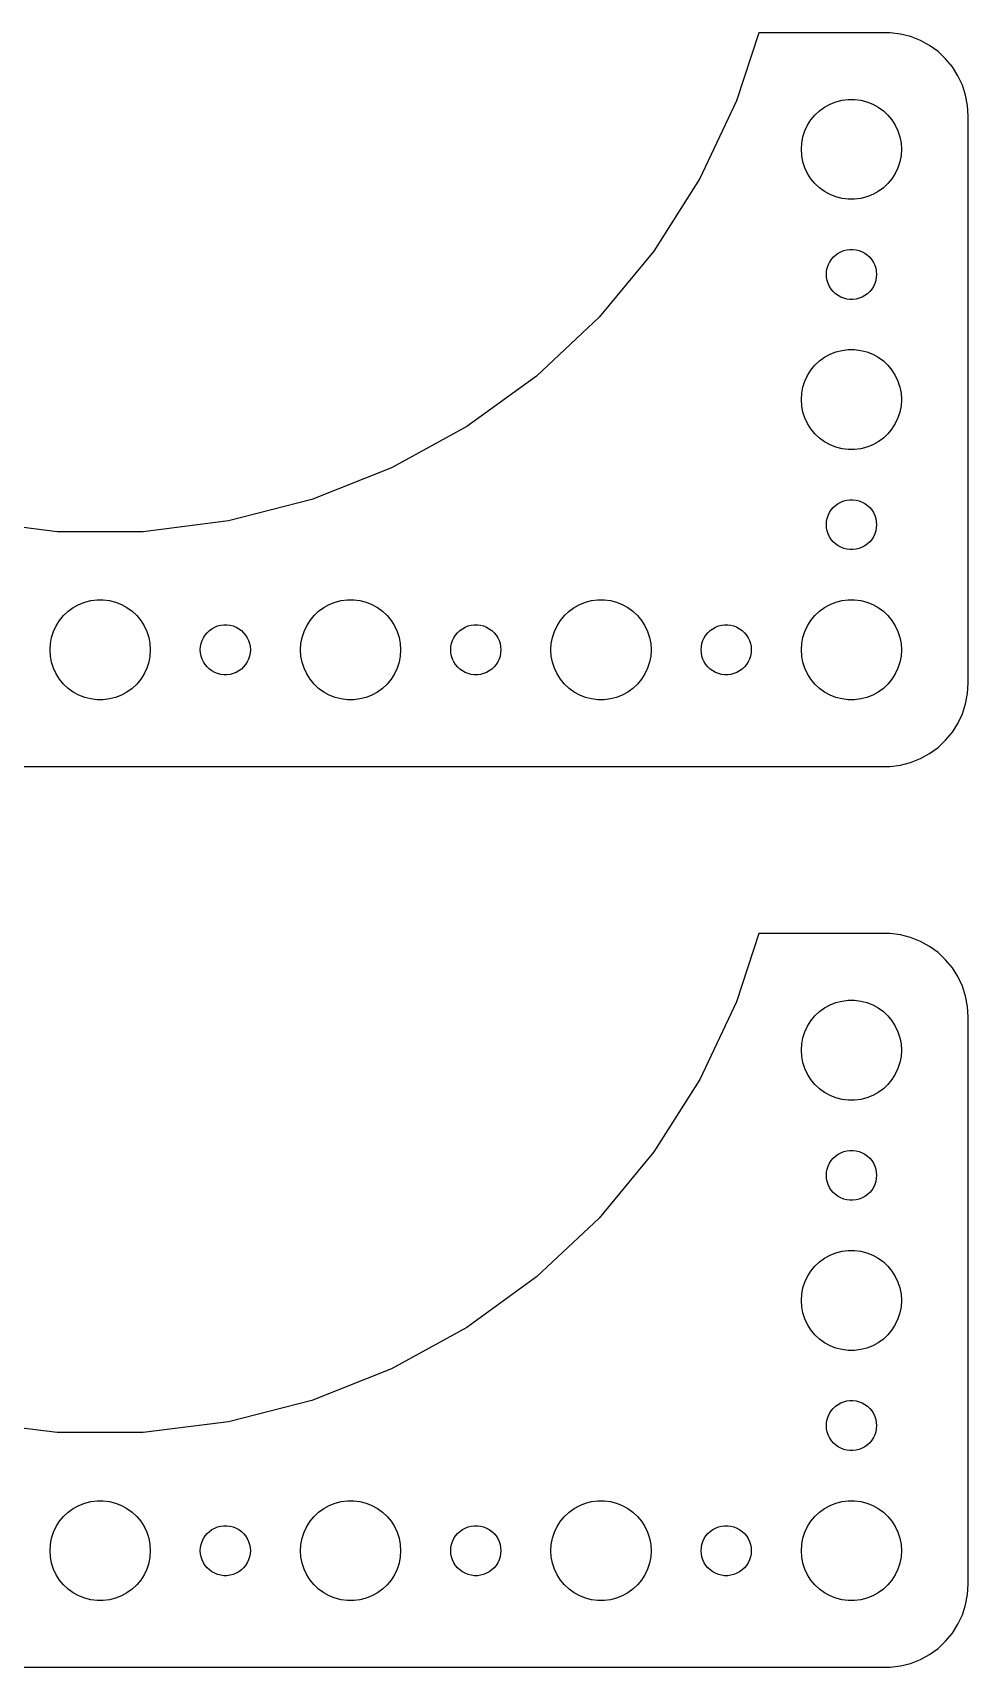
# Model space of a CAD drawing. Header units: metres. Extents: x -52 to 52, y 248 to 562.
# Drawn here: x -4 to 52, y 464 to 562 of the extents above; entities that cross this region are included whole.
import ezdxf

# ---------------------------------------------------------------- set-up
doc = ezdxf.new("R2010")
doc.units = ezdxf.units.M

msp = doc.modelspace()

# ---------------------------------------------------------------- linework, layer by layer
for p, q in [((39.4476, 561.99), (38.1208, 557.907)), ((47.3139, 561.99), (39.4476, 561.99)), ((47.9369, 561.911), (47.3139, 561.99)), ((48.5451, 561.755), (47.9369, 561.911)), ((49.1289, 561.524), (48.5451, 561.755)), ((49.6791, 561.222), (49.1289, 561.524)), ((50.1871, 560.853), (49.6791, 561.222)), ((50.6448, 560.423), (50.1871, 560.853)), ((51.0451, 559.939), (50.6448, 560.423)), ((51.3815, 559.409), (51.0451, 559.939)), ((51.6489, 558.841), (51.3815, 559.409)), ((51.8429, 558.243), (51.6489, 558.841)), ((38.1208, 557.907), (35.9286, 553.248)), ((43.0877, 557.312), (43.3925, 557.533)), ((43.3925, 557.533), (43.7227, 557.714)), ((43.7227, 557.714), (44.0729, 557.853)), ((44.0729, 557.853), (44.4379, 557.947)), ((44.4379, 557.947), (44.8116, 557.994)), ((44.8116, 557.994), (45.1884, 557.994)), ((45.1884, 557.994), (45.5621, 557.947)), ((45.5621, 557.947), (45.927, 557.853)), ((45.927, 557.853), (46.2773, 557.714)), ((46.2773, 557.714), (46.6075, 557.533)), ((46.6075, 557.533), (46.9123, 557.312)), ((51.9606, 557.627), (51.8429, 558.243)), ((52, 557), (51.9606, 557.627)), ((42.3711, 556.445), (42.5729, 556.763)), ((42.5729, 556.763), (42.8131, 557.054)), ((42.8131, 557.054), (43.0877, 557.312)), ((46.9123, 557.312), (47.1869, 557.054)), ((47.1869, 557.054), (47.427, 556.763)), ((47.427, 556.763), (47.6289, 556.445)), ((52, 523), (52, 557)), ((42.0237, 555.376), (42.0942, 555.746)), ((42.0942, 555.746), (42.2107, 556.104)), ((42.2107, 556.104), (42.3711, 556.445)), ((47.6289, 556.445), (47.7893, 556.104)), ((47.7893, 556.104), (47.9057, 555.746)), ((47.9057, 555.746), (47.9763, 555.376)), ((42, 555), (42.0237, 555.376)), ((42.0237, 554.624), (42, 555)), ((42.0942, 554.254), (42.0237, 554.624)), ((47.9763, 554.624), (47.9057, 554.254)), ((47.9763, 555.376), (48, 555)), ((48, 555), (47.9763, 554.624)), ((42.2107, 553.896), (42.0942, 554.254)), ((42.3711, 553.555), (42.2107, 553.896)), ((47.7893, 553.896), (47.6289, 553.555)), ((47.9057, 554.254), (47.7893, 553.896)), ((35.9286, 553.248), (33.1697, 548.901)), ((42.5729, 553.237), (42.3711, 553.555)), ((42.8131, 552.946), (42.5729, 553.237)), ((43.0877, 552.688), (42.8131, 552.946)), ((43.3925, 552.467), (43.0877, 552.688)), ((46.9123, 552.688), (46.6075, 552.467)), ((47.1869, 552.946), (46.9123, 552.688)), ((47.427, 553.237), (47.1869, 552.946)), ((47.6289, 553.555), (47.427, 553.237)), ((43.7227, 552.286), (43.3925, 552.467)), ((44.0729, 552.147), (43.7227, 552.286)), ((44.4379, 552.053), (44.0729, 552.147)), ((44.8116, 552.006), (44.4379, 552.053)), ((45.1884, 552.006), (44.8116, 552.006)), ((45.5621, 552.053), (45.1884, 552.006)), ((45.927, 552.147), (45.5621, 552.053)), ((46.2773, 552.286), (45.927, 552.147)), ((46.6075, 552.467), (46.2773, 552.286)), ((33.1697, 548.901), (29.8877, 544.934)), ((44.0439, 548.656), (44.1963, 548.766)), ((44.1963, 548.766), (44.3613, 548.857)), ((44.3613, 548.857), (44.5365, 548.927)), ((44.5365, 548.927), (44.7189, 548.973)), ((44.7189, 548.973), (44.9058, 548.997)), ((44.9058, 548.997), (45.0942, 548.997)), ((45.0942, 548.997), (45.2811, 548.973)), ((45.2811, 548.973), (45.4635, 548.927)), ((45.4635, 548.927), (45.6387, 548.857)), ((45.6387, 548.857), (45.8037, 548.766)), ((45.8037, 548.766), (45.9561, 548.656)), ((43.5118, 547.688), (43.5471, 547.873)), ((43.5471, 547.873), (43.6053, 548.052)), ((43.6053, 548.052), (43.6855, 548.223)), ((43.6855, 548.223), (43.7865, 548.382)), ((43.7865, 548.382), (43.9065, 548.527)), ((43.9065, 548.527), (44.0439, 548.656)), ((45.9561, 548.656), (46.0934, 548.527)), ((46.0934, 548.527), (46.2135, 548.382)), ((46.2135, 548.382), (46.3145, 548.223)), ((46.3145, 548.223), (46.3947, 548.052)), ((46.3947, 548.052), (46.4529, 547.873)), ((46.4529, 547.873), (46.4882, 547.688)), ((43.5, 547.5), (43.5118, 547.688)), ((43.5118, 547.312), (43.5, 547.5)), ((43.5471, 547.127), (43.5118, 547.312)), ((43.6053, 546.948), (43.5471, 547.127)), ((43.6855, 546.777), (43.6053, 546.948)), ((43.7865, 546.618), (43.6855, 546.777)), ((46.3145, 546.777), (46.2135, 546.618)), ((46.3947, 546.948), (46.3145, 546.777)), ((46.4529, 547.127), (46.3947, 546.948)), ((46.4882, 547.312), (46.4529, 547.127)), ((46.4882, 547.688), (46.5, 547.5)), ((46.5, 547.5), (46.4882, 547.312)), ((43.9065, 546.473), (43.7865, 546.618)), ((44.0439, 546.344), (43.9065, 546.473)), ((44.1963, 546.234), (44.0439, 546.344)), ((44.3613, 546.143), (44.1963, 546.234)), ((44.5365, 546.073), (44.3613, 546.143)), ((44.7189, 546.027), (44.5365, 546.073)), ((44.9058, 546.003), (44.7189, 546.027)), ((45.0942, 546.003), (44.9058, 546.003)), ((45.2811, 546.027), (45.0942, 546.003)), ((45.4635, 546.073), (45.2811, 546.027)), ((45.6387, 546.143), (45.4635, 546.073)), ((45.8037, 546.234), (45.6387, 546.143)), ((45.9561, 546.344), (45.8037, 546.234)), ((46.0934, 546.473), (45.9561, 546.344)), ((46.2135, 546.618), (46.0934, 546.473)), ((29.8877, 544.934), (26.1344, 541.409)), ((43.7227, 542.714), (44.0729, 542.853)), ((44.0729, 542.853), (44.4379, 542.947)), ((44.4379, 542.947), (44.8116, 542.994)), ((44.8116, 542.994), (45.1884, 542.994)), ((45.1884, 542.994), (45.5621, 542.947)), ((45.5621, 542.947), (45.927, 542.853)), ((45.927, 542.853), (46.2773, 542.714)), ((42.5729, 541.763), (42.8131, 542.054)), ((42.8131, 542.054), (43.0877, 542.312)), ((43.0877, 542.312), (43.3925, 542.533)), ((43.3925, 542.533), (43.7227, 542.714)), ((46.2773, 542.714), (46.6075, 542.533)), ((46.6075, 542.533), (46.9123, 542.312)), ((46.9123, 542.312), (47.1869, 542.054)), ((47.1869, 542.054), (47.427, 541.763)), ((26.1344, 541.409), (21.9689, 538.383)), ((42.0942, 540.746), (42.2107, 541.104)), ((42.2107, 541.104), (42.3711, 541.445)), ((42.3711, 541.445), (42.5729, 541.763)), ((47.427, 541.763), (47.6289, 541.445)), ((47.6289, 541.445), (47.7893, 541.104)), ((47.7893, 541.104), (47.9057, 540.746)), ((42, 540), (42.0237, 540.376)), ((42.0237, 539.624), (42, 540)), ((42.0237, 540.376), (42.0942, 540.746)), ((47.9057, 540.746), (47.9763, 540.376)), ((47.9763, 540.376), (48, 540)), ((48, 540), (47.9763, 539.624)), ((42.0942, 539.254), (42.0237, 539.624)), ((42.2107, 538.896), (42.0942, 539.254)), ((42.3711, 538.555), (42.2107, 538.896)), ((47.7893, 538.896), (47.6289, 538.555)), ((47.9057, 539.254), (47.7893, 538.896)), ((47.9763, 539.624), (47.9057, 539.254)), ((21.9689, 538.383), (17.4569, 535.902)), ((42.5729, 538.237), (42.3711, 538.555)), ((42.8131, 537.946), (42.5729, 538.237)), ((43.0877, 537.688), (42.8131, 537.946)), ((47.1869, 537.946), (46.9123, 537.688)), ((47.427, 538.237), (47.1869, 537.946)), ((47.6289, 538.555), (47.427, 538.237)), ((43.3925, 537.467), (43.0877, 537.688)), ((43.7227, 537.286), (43.3925, 537.467)), ((44.0729, 537.147), (43.7227, 537.286)), ((44.4379, 537.053), (44.0729, 537.147)), ((44.8116, 537.006), (44.4379, 537.053)), ((45.1884, 537.006), (44.8116, 537.006)), ((45.5621, 537.053), (45.1884, 537.006)), ((45.927, 537.147), (45.5621, 537.053)), ((46.2773, 537.286), (45.927, 537.147)), ((46.6075, 537.467), (46.2773, 537.286)), ((46.9123, 537.688), (46.6075, 537.467)), ((17.4569, 535.902), (12.6697, 534.007)), ((12.6697, 534.007), (7.68263, 532.726)), ((44.7189, 533.973), (44.9058, 533.997)), ((44.9058, 533.997), (45.0942, 533.997)), ((45.0942, 533.997), (45.2811, 533.973)), ((43.5471, 532.873), (43.6053, 533.052)), ((43.6053, 533.052), (43.6855, 533.223)), ((43.6855, 533.223), (43.7865, 533.382)), ((43.7865, 533.382), (43.9065, 533.527)), ((43.9065, 533.527), (44.0439, 533.656)), ((44.0439, 533.656), (44.1963, 533.766)), ((44.1963, 533.766), (44.3613, 533.857)), ((44.3613, 533.857), (44.5365, 533.927)), ((44.5365, 533.927), (44.7189, 533.973)), ((45.2811, 533.973), (45.4635, 533.927)), ((45.4635, 533.927), (45.6387, 533.857)), ((45.6387, 533.857), (45.8037, 533.766)), ((45.8037, 533.766), (45.9561, 533.656)), ((45.9561, 533.656), (46.0934, 533.527)), ((46.0934, 533.527), (46.2135, 533.382)), ((46.2135, 533.382), (46.3145, 533.223)), ((46.3145, 533.223), (46.3947, 533.052)), ((46.3947, 533.052), (46.4529, 532.873)), ((-2.5744, 532.081), (-7.68263, 532.726)), ((2.5744, 532.081), (-2.5744, 532.081)), ((7.68263, 532.726), (2.5744, 532.081)), ((43.5, 532.5), (43.5118, 532.688)), ((43.5118, 532.312), (43.5, 532.5)), ((43.5118, 532.688), (43.5471, 532.873)), ((43.5471, 532.127), (43.5118, 532.312)), ((43.6053, 531.948), (43.5471, 532.127)), ((46.4529, 532.127), (46.3947, 531.948)), ((46.4529, 532.873), (46.4882, 532.688)), ((46.4882, 532.312), (46.4529, 532.127)), ((46.4882, 532.688), (46.5, 532.5)), ((46.5, 532.5), (46.4882, 532.312)), ((43.6855, 531.777), (43.6053, 531.948)), ((43.7865, 531.618), (43.6855, 531.777)), ((43.9065, 531.473), (43.7865, 531.618)), ((44.0439, 531.344), (43.9065, 531.473)), ((44.1963, 531.234), (44.0439, 531.344)), ((44.3613, 531.143), (44.1963, 531.234)), ((44.5365, 531.073), (44.3613, 531.143)), ((44.7189, 531.027), (44.5365, 531.073)), ((45.4635, 531.073), (45.2811, 531.027)), ((45.6387, 531.143), (45.4635, 531.073)), ((45.8037, 531.234), (45.6387, 531.143)), ((45.9561, 531.344), (45.8037, 531.234)), ((46.0934, 531.473), (45.9561, 531.344)), ((46.2135, 531.618), (46.0934, 531.473)), ((46.3145, 531.777), (46.2135, 531.618)), ((46.3947, 531.948), (46.3145, 531.777)), ((44.9058, 531.003), (44.7189, 531.027)), ((45.0942, 531.003), (44.9058, 531.003)), ((45.2811, 531.027), (45.0942, 531.003)), ((-2.1869, 527.054), (-1.91226, 527.312)), ((-1.91226, 527.312), (-1.60747, 527.533)), ((-1.60747, 527.533), (-1.27733, 527.714)), ((-1.27733, 527.714), (-0.92705, 527.853)), ((-0.92705, 527.853), (-0.56213, 527.947)), ((-0.56213, 527.947), (-0.18837, 527.994)), ((-0.18837, 527.994), (0.18837, 527.994)), ((0.18837, 527.994), (0.56213, 527.947)), ((0.56213, 527.947), (0.92705, 527.853)), ((0.92705, 527.853), (1.27733, 527.714)), ((1.27733, 527.714), (1.60747, 527.533)), ((1.60747, 527.533), (1.91226, 527.312)), ((1.91226, 527.312), (2.1869, 527.054)), ((12.8131, 527.054), (13.0877, 527.312)), ((13.0877, 527.312), (13.3925, 527.533)), ((13.3925, 527.533), (13.7227, 527.714)), ((13.7227, 527.714), (14.0729, 527.853)), ((14.0729, 527.853), (14.4379, 527.947)), ((14.4379, 527.947), (14.8116, 527.994)), ((14.8116, 527.994), (15.1884, 527.994)), ((15.1884, 527.994), (15.5621, 527.947)), ((15.5621, 527.947), (15.927, 527.853)), ((15.927, 527.853), (16.2773, 527.714)), ((16.2773, 527.714), (16.6075, 527.533)), ((16.6075, 527.533), (16.9123, 527.312)), ((16.9123, 527.312), (17.1869, 527.054)), ((27.8131, 527.054), (28.0877, 527.312)), ((28.0877, 527.312), (28.3925, 527.533)), ((28.3925, 527.533), (28.7227, 527.714)), ((28.7227, 527.714), (29.0729, 527.853)), ((29.0729, 527.853), (29.4379, 527.947)), ((29.4379, 527.947), (29.8116, 527.994)), ((29.8116, 527.994), (30.1884, 527.994)), ((30.1884, 527.994), (30.5621, 527.947)), ((30.5621, 527.947), (30.927, 527.853)), ((30.927, 527.853), (31.2773, 527.714)), ((31.2773, 527.714), (31.6075, 527.533)), ((31.6075, 527.533), (31.9123, 527.312)), ((31.9123, 527.312), (32.1869, 527.054)), ((42.8131, 527.054), (43.0877, 527.312)), ((43.0877, 527.312), (43.3925, 527.533)), ((43.3925, 527.533), (43.7227, 527.714)), ((43.7227, 527.714), (44.0729, 527.853)), ((44.0729, 527.853), (44.4379, 527.947)), ((44.4379, 527.947), (44.8116, 527.994)), ((44.8116, 527.994), (45.1884, 527.994)), ((45.1884, 527.994), (45.5621, 527.947)), ((45.5621, 527.947), (45.927, 527.853)), ((45.927, 527.853), (46.2773, 527.714)), ((46.2773, 527.714), (46.6075, 527.533)), ((46.6075, 527.533), (46.9123, 527.312)), ((46.9123, 527.312), (47.1869, 527.054)), ((-2.78932, 526.104), (-2.62891, 526.445)), ((-2.62891, 526.445), (-2.42705, 526.763)), ((-2.42705, 526.763), (-2.1869, 527.054)), ((2.1869, 527.054), (2.42705, 526.763)), ((2.42705, 526.763), (2.62891, 526.445)), ((2.62891, 526.445), (2.78932, 526.104)), ((6.40654, 526.027), (6.54385, 526.156)), ((6.54385, 526.156), (6.69626, 526.266)), ((6.69626, 526.266), (6.86133, 526.357)), ((6.86133, 526.357), (7.03647, 526.427)), ((7.03647, 526.427), (7.21892, 526.473)), ((7.21892, 526.473), (7.40581, 526.497)), ((7.40581, 526.497), (7.59418, 526.497)), ((7.59418, 526.497), (7.78107, 526.473)), ((7.78107, 526.473), (7.96352, 526.427)), ((7.96352, 526.427), (8.13866, 526.357)), ((8.13866, 526.357), (8.30373, 526.266)), ((8.30373, 526.266), (8.45613, 526.156)), ((8.45613, 526.156), (8.59344, 526.027)), ((12.2107, 526.104), (12.3711, 526.445)), ((12.3711, 526.445), (12.5729, 526.763)), ((12.5729, 526.763), (12.8131, 527.054)), ((17.1869, 527.054), (17.427, 526.763)), ((17.427, 526.763), (17.6289, 526.445)), ((17.6289, 526.445), (17.7893, 526.104)), ((21.4065, 526.027), (21.5439, 526.156)), ((21.5439, 526.156), (21.6963, 526.266)), ((21.6963, 526.266), (21.8613, 526.357)), ((21.8613, 526.357), (22.0365, 526.427)), ((22.0365, 526.427), (22.2189, 526.473)), ((22.2189, 526.473), (22.4058, 526.497)), ((22.4058, 526.497), (22.5942, 526.497)), ((22.5942, 526.497), (22.7811, 526.473)), ((22.7811, 526.473), (22.9635, 526.427)), ((22.9635, 526.427), (23.1387, 526.357)), ((23.1387, 526.357), (23.3037, 526.266)), ((23.3037, 526.266), (23.4561, 526.156)), ((23.4561, 526.156), (23.5934, 526.027)), ((27.2107, 526.104), (27.3711, 526.445)), ((27.3711, 526.445), (27.5729, 526.763)), ((27.5729, 526.763), (27.8131, 527.054)), ((32.1869, 527.054), (32.427, 526.763)), ((32.427, 526.763), (32.6289, 526.445)), ((32.6289, 526.445), (32.7893, 526.104)), ((36.4065, 526.027), (36.5439, 526.156)), ((36.5439, 526.156), (36.6963, 526.266)), ((36.6963, 526.266), (36.8613, 526.357)), ((36.8613, 526.357), (37.0365, 526.427)), ((37.0365, 526.427), (37.2189, 526.473)), ((37.2189, 526.473), (37.4058, 526.497)), ((37.4058, 526.497), (37.5942, 526.497)), ((37.5942, 526.497), (37.7811, 526.473)), ((37.7811, 526.473), (37.9635, 526.427)), ((37.9635, 526.427), (38.1387, 526.357)), ((38.1387, 526.357), (38.3037, 526.266)), ((38.3037, 526.266), (38.4561, 526.156)), ((38.4561, 526.156), (38.5934, 526.027)), ((42.2107, 526.104), (42.3711, 526.445)), ((42.3711, 526.445), (42.5729, 526.763)), ((42.5729, 526.763), (42.8131, 527.054)), ((47.1869, 527.054), (47.427, 526.763)), ((47.427, 526.763), (47.6289, 526.445)), ((47.6289, 526.445), (47.7893, 526.104)), ((-3, 525), (-2.97633, 525.376)), ((-2.97633, 525.376), (-2.90575, 525.746)), ((-2.90575, 525.746), (-2.78932, 526.104)), ((2.78932, 526.104), (2.90575, 525.746)), ((2.90575, 525.746), (2.97633, 525.376)), ((2.97633, 525.376), (3, 525)), ((6, 525), (6.01183, 525.188)), ((6.01183, 525.188), (6.04712, 525.373)), ((6.04712, 525.373), (6.10533, 525.552)), ((6.10533, 525.552), (6.18553, 525.723)), ((6.18553, 525.723), (6.28647, 525.882)), ((6.28647, 525.882), (6.40654, 526.027)), ((8.59344, 526.027), (8.71352, 525.882)), ((8.71352, 525.882), (8.81445, 525.723)), ((8.81445, 525.723), (8.89465, 525.552)), ((8.89465, 525.552), (8.95287, 525.373)), ((8.95287, 525.373), (8.98816, 525.188)), ((8.98816, 525.188), (9, 525)), ((12, 525), (12.0237, 525.376)), ((12.0237, 525.376), (12.0942, 525.746)), ((12.0942, 525.746), (12.2107, 526.104)), ((17.7893, 526.104), (17.9057, 525.746)), ((17.9057, 525.746), (17.9763, 525.376)), ((17.9763, 525.376), (18, 525)), ((21, 525), (21.0118, 525.188)), ((21.0118, 525.188), (21.0471, 525.373)), ((21.0471, 525.373), (21.1053, 525.552)), ((21.1053, 525.552), (21.1855, 525.723)), ((21.1855, 525.723), (21.2865, 525.882)), ((21.2865, 525.882), (21.4065, 526.027)), ((23.5934, 526.027), (23.7135, 525.882)), ((23.7135, 525.882), (23.8145, 525.723)), ((23.8145, 525.723), (23.8947, 525.552)), ((23.8947, 525.552), (23.9529, 525.373)), ((23.9529, 525.373), (23.9882, 525.188)), ((23.9882, 525.188), (24, 525)), ((27, 525), (27.0237, 525.376)), ((27.0237, 525.376), (27.0942, 525.746)), ((27.0942, 525.746), (27.2107, 526.104)), ((32.7893, 526.104), (32.9057, 525.746)), ((32.9057, 525.746), (32.9763, 525.376)), ((32.9763, 525.376), (33, 525)), ((36, 525), (36.0118, 525.188)), ((36.0118, 525.188), (36.0471, 525.373)), ((36.0471, 525.373), (36.1053, 525.552)), ((36.1053, 525.552), (36.1855, 525.723)), ((36.1855, 525.723), (36.2865, 525.882)), ((36.2865, 525.882), (36.4065, 526.027)), ((38.5934, 526.027), (38.7135, 525.882)), ((38.7135, 525.882), (38.8145, 525.723)), ((38.8145, 525.723), (38.8947, 525.552)), ((38.8947, 525.552), (38.9529, 525.373)), ((38.9529, 525.373), (38.9882, 525.188)), ((38.9882, 525.188), (39, 525)), ((42, 525), (42.0237, 525.376)), ((42.0237, 525.376), (42.0942, 525.746)), ((42.0942, 525.746), (42.2107, 526.104)), ((47.7893, 526.104), (47.9057, 525.746)), ((47.9057, 525.746), (47.9763, 525.376)), ((47.9763, 525.376), (48, 525)), ((-2.97633, 524.624), (-3, 525)), ((-2.90575, 524.254), (-2.97633, 524.624)), ((-2.78932, 523.896), (-2.90575, 524.254)), ((2.90575, 524.254), (2.78932, 523.896)), ((2.97633, 524.624), (2.90575, 524.254)), ((3, 525), (2.97633, 524.624)), ((6.01183, 524.812), (6, 525)), ((6.04712, 524.627), (6.01183, 524.812)), ((6.10533, 524.448), (6.04712, 524.627)), ((6.18553, 524.277), (6.10533, 524.448)), ((6.28647, 524.118), (6.18553, 524.277)), ((8.81445, 524.277), (8.71352, 524.118)), ((8.89465, 524.448), (8.81445, 524.277)), ((8.95287, 524.627), (8.89465, 524.448)), ((8.98816, 524.812), (8.95287, 524.627)), ((9, 525), (8.98816, 524.812)), ((12.0237, 524.624), (12, 525)), ((12.0942, 524.254), (12.0237, 524.624)), ((12.2107, 523.896), (12.0942, 524.254)), ((17.9057, 524.254), (17.7893, 523.896)), ((17.9763, 524.624), (17.9057, 524.254)), ((18, 525), (17.9763, 524.624)), ((21.0118, 524.812), (21, 525)), ((21.0471, 524.627), (21.0118, 524.812)), ((21.1053, 524.448), (21.0471, 524.627)), ((21.1855, 524.277), (21.1053, 524.448)), ((21.2865, 524.118), (21.1855, 524.277)), ((23.8145, 524.277), (23.7135, 524.118)), ((23.8947, 524.448), (23.8145, 524.277)), ((23.9529, 524.627), (23.8947, 524.448)), ((23.9882, 524.812), (23.9529, 524.627)), ((24, 525), (23.9882, 524.812)), ((27.0237, 524.624), (27, 525)), ((27.0942, 524.254), (27.0237, 524.624)), ((27.2107, 523.896), (27.0942, 524.254)), ((32.9057, 524.254), (32.7893, 523.896)), ((32.9763, 524.624), (32.9057, 524.254)), ((33, 525), (32.9763, 524.624)), ((36.0118, 524.812), (36, 525)), ((36.0471, 524.627), (36.0118, 524.812)), ((36.1053, 524.448), (36.0471, 524.627)), ((36.1855, 524.277), (36.1053, 524.448)), ((36.2865, 524.118), (36.1855, 524.277)), ((38.8145, 524.277), (38.7135, 524.118)), ((38.8947, 524.448), (38.8145, 524.277)), ((38.9529, 524.627), (38.8947, 524.448)), ((38.9882, 524.812), (38.9529, 524.627)), ((39, 525), (38.9882, 524.812)), ((42.0237, 524.624), (42, 525)), ((42.0942, 524.254), (42.0237, 524.624)), ((42.2107, 523.896), (42.0942, 524.254)), ((47.9057, 524.254), (47.7893, 523.896)), ((47.9763, 524.624), (47.9057, 524.254)), ((48, 525), (47.9763, 524.624)), ((-2.62891, 523.555), (-2.78932, 523.896)), ((-2.42705, 523.237), (-2.62891, 523.555)), ((-2.1869, 522.946), (-2.42705, 523.237)), ((2.42705, 523.237), (2.1869, 522.946)), ((2.62891, 523.555), (2.42705, 523.237)), ((2.78932, 523.896), (2.62891, 523.555)), ((6.40654, 523.973), (6.28647, 524.118)), ((6.54385, 523.844), (6.40654, 523.973)), ((6.69626, 523.734), (6.54385, 523.844)), ((6.86133, 523.643), (6.69626, 523.734)), ((7.03647, 523.573), (6.86133, 523.643)), ((7.21892, 523.527), (7.03647, 523.573)), ((7.40581, 523.503), (7.21892, 523.527)), ((7.59418, 523.503), (7.40581, 523.503)), ((7.78107, 523.527), (7.59418, 523.503)), ((7.96352, 523.573), (7.78107, 523.527)), ((8.13866, 523.643), (7.96352, 523.573)), ((8.30373, 523.734), (8.13866, 523.643)), ((8.45613, 523.844), (8.30373, 523.734)), ((8.59344, 523.973), (8.45613, 523.844)), ((8.71352, 524.118), (8.59344, 523.973)), ((12.3711, 523.555), (12.2107, 523.896)), ((12.5729, 523.237), (12.3711, 523.555)), ((12.8131, 522.946), (12.5729, 523.237)), ((17.427, 523.237), (17.1869, 522.946)), ((17.6289, 523.555), (17.427, 523.237)), ((17.7893, 523.896), (17.6289, 523.555)), ((21.4065, 523.973), (21.2865, 524.118)), ((21.5439, 523.844), (21.4065, 523.973)), ((21.6963, 523.734), (21.5439, 523.844)), ((21.8613, 523.643), (21.6963, 523.734)), ((22.0365, 523.573), (21.8613, 523.643)), ((22.2189, 523.527), (22.0365, 523.573)), ((22.4058, 523.503), (22.2189, 523.527)), ((22.5942, 523.503), (22.4058, 523.503)), ((22.7811, 523.527), (22.5942, 523.503)), ((22.9635, 523.573), (22.7811, 523.527)), ((23.1387, 523.643), (22.9635, 523.573)), ((23.3037, 523.734), (23.1387, 523.643)), ((23.4561, 523.844), (23.3037, 523.734)), ((23.5934, 523.973), (23.4561, 523.844)), ((23.7135, 524.118), (23.5934, 523.973)), ((27.3711, 523.555), (27.2107, 523.896)), ((27.5729, 523.237), (27.3711, 523.555)), ((27.8131, 522.946), (27.5729, 523.237)), ((32.427, 523.237), (32.1869, 522.946)), ((32.6289, 523.555), (32.427, 523.237)), ((32.7893, 523.896), (32.6289, 523.555)), ((36.4065, 523.973), (36.2865, 524.118)), ((36.5439, 523.844), (36.4065, 523.973)), ((36.6963, 523.734), (36.5439, 523.844)), ((36.8613, 523.643), (36.6963, 523.734)), ((37.0365, 523.573), (36.8613, 523.643)), ((37.2189, 523.527), (37.0365, 523.573)), ((37.4058, 523.503), (37.2189, 523.527)), ((37.5942, 523.503), (37.4058, 523.503)), ((37.7811, 523.527), (37.5942, 523.503)), ((37.9635, 523.573), (37.7811, 523.527)), ((38.1387, 523.643), (37.9635, 523.573)), ((38.3037, 523.734), (38.1387, 523.643)), ((38.4561, 523.844), (38.3037, 523.734)), ((38.5934, 523.973), (38.4561, 523.844)), ((38.7135, 524.118), (38.5934, 523.973)), ((42.3711, 523.555), (42.2107, 523.896)), ((42.5729, 523.237), (42.3711, 523.555)), ((42.8131, 522.946), (42.5729, 523.237)), ((47.427, 523.237), (47.1869, 522.946)), ((47.6289, 523.555), (47.427, 523.237)), ((47.7893, 523.896), (47.6289, 523.555)), ((-1.91226, 522.688), (-2.1869, 522.946)), ((-1.60747, 522.467), (-1.91226, 522.688)), ((-1.27733, 522.286), (-1.60747, 522.467)), ((-0.92705, 522.147), (-1.27733, 522.286)), ((1.27733, 522.286), (0.92705, 522.147)), ((1.60747, 522.467), (1.27733, 522.286)), ((1.91226, 522.688), (1.60747, 522.467)), ((2.1869, 522.946), (1.91226, 522.688)), ((13.0877, 522.688), (12.8131, 522.946)), ((13.3925, 522.467), (13.0877, 522.688)), ((13.7227, 522.286), (13.3925, 522.467)), ((14.0729, 522.147), (13.7227, 522.286)), ((16.2773, 522.286), (15.927, 522.147)), ((16.6075, 522.467), (16.2773, 522.286)), ((16.9123, 522.688), (16.6075, 522.467)), ((17.1869, 522.946), (16.9123, 522.688)), ((28.0877, 522.688), (27.8131, 522.946)), ((28.3925, 522.467), (28.0877, 522.688)), ((28.7227, 522.286), (28.3925, 522.467)), ((29.0729, 522.147), (28.7227, 522.286)), ((31.2773, 522.286), (30.927, 522.147)), ((31.6075, 522.467), (31.2773, 522.286)), ((31.9123, 522.688), (31.6075, 522.467)), ((32.1869, 522.946), (31.9123, 522.688)), ((43.0877, 522.688), (42.8131, 522.946)), ((43.3925, 522.467), (43.0877, 522.688)), ((43.7227, 522.286), (43.3925, 522.467)), ((44.0729, 522.147), (43.7227, 522.286)), ((46.2773, 522.286), (45.927, 522.147)), ((46.6075, 522.467), (46.2773, 522.286)), ((46.9123, 522.688), (46.6075, 522.467)), ((47.1869, 522.946), (46.9123, 522.688)), ((51.8429, 521.757), (51.9606, 522.373)), ((51.9606, 522.373), (52, 523)), ((-0.56213, 522.053), (-0.92705, 522.147)), ((-0.18837, 522.006), (-0.56213, 522.053)), ((0.18837, 522.006), (-0.18837, 522.006)), ((0.56213, 522.053), (0.18837, 522.006)), ((0.92705, 522.147), (0.56213, 522.053)), ((14.4379, 522.053), (14.0729, 522.147)), ((14.8116, 522.006), (14.4379, 522.053)), ((15.1884, 522.006), (14.8116, 522.006)), ((15.5621, 522.053), (15.1884, 522.006)), ((15.927, 522.147), (15.5621, 522.053)), ((29.4379, 522.053), (29.0729, 522.147)), ((29.8116, 522.006), (29.4379, 522.053)), ((30.1884, 522.006), (29.8116, 522.006)), ((30.5621, 522.053), (30.1884, 522.006)), ((30.927, 522.147), (30.5621, 522.053)), ((44.4379, 522.053), (44.0729, 522.147)), ((44.8116, 522.006), (44.4379, 522.053)), ((45.1884, 522.006), (44.8116, 522.006)), ((45.5621, 522.053), (45.1884, 522.006)), ((45.927, 522.147), (45.5621, 522.053)), ((51.6489, 521.159), (51.8429, 521.757)), ((51.0451, 520.061), (51.3815, 520.591)), ((51.3815, 520.591), (51.6489, 521.159)), ((50.1871, 519.147), (50.6448, 519.577)), ((50.6448, 519.577), (51.0451, 520.061)), ((48.5451, 518.245), (49.1289, 518.476)), ((49.1289, 518.476), (49.6791, 518.778)), ((49.6791, 518.778), (50.1871, 519.147)), ((-47.3139, 518.01), (47.3139, 518.01)), ((47.3139, 518.01), (47.9369, 518.089)), ((47.9369, 518.089), (48.5451, 518.245)), ((39.4476, 507.99), (38.1208, 503.907)), ((47.3139, 507.99), (39.4476, 507.99)), ((47.9369, 507.911), (47.3139, 507.99)), ((48.5451, 507.755), (47.9369, 507.911)), ((49.1289, 507.524), (48.5451, 507.755)), ((49.6791, 507.222), (49.1289, 507.524)), ((50.1871, 506.853), (49.6791, 507.222)), ((50.6448, 506.423), (50.1871, 506.853)), ((51.0451, 505.939), (50.6448, 506.423)), ((51.3815, 505.409), (51.0451, 505.939)), ((51.6489, 504.841), (51.3815, 505.409)), ((51.8429, 504.243), (51.6489, 504.841)), ((38.1208, 503.907), (35.9286, 499.248)), ((43.3925, 503.533), (43.7227, 503.714)), ((43.7227, 503.714), (44.0729, 503.853)), ((44.0729, 503.853), (44.4379, 503.947)), ((44.4379, 503.947), (44.8116, 503.994)), ((44.8116, 503.994), (45.1884, 503.994)), ((45.1884, 503.994), (45.5621, 503.947)), ((45.5621, 503.947), (45.927, 503.853)), ((45.927, 503.853), (46.2773, 503.714)), ((46.2773, 503.714), (46.6075, 503.533)), ((51.9606, 503.627), (51.8429, 504.243)), ((52, 503), (51.9606, 503.627)), ((42.3711, 502.445), (42.5729, 502.763)), ((42.5729, 502.763), (42.8131, 503.054)), ((42.8131, 503.054), (43.0877, 503.312)), ((43.0877, 503.312), (43.3925, 503.533)), ((46.6075, 503.533), (46.9123, 503.312)), ((46.9123, 503.312), (47.1869, 503.054)), ((47.1869, 503.054), (47.427, 502.763)), ((47.427, 502.763), (47.6289, 502.445)), ((52, 469), (52, 503)), ((42.0237, 501.376), (42.0942, 501.746)), ((42.0942, 501.746), (42.2107, 502.104)), ((42.2107, 502.104), (42.3711, 502.445)), ((47.6289, 502.445), (47.7893, 502.104)), ((47.7893, 502.104), (47.9057, 501.746)), ((47.9057, 501.746), (47.9763, 501.376)), ((42, 501), (42.0237, 501.376)), ((42.0237, 500.624), (42, 501)), ((47.9763, 501.376), (48, 501)), ((48, 501), (47.9763, 500.624)), ((42.0942, 500.254), (42.0237, 500.624)), ((42.2107, 499.896), (42.0942, 500.254)), ((42.3711, 499.555), (42.2107, 499.896)), ((47.7893, 499.896), (47.6289, 499.555)), ((47.9057, 500.254), (47.7893, 499.896)), ((47.9763, 500.624), (47.9057, 500.254)), ((35.9286, 499.248), (33.1697, 494.901)), ((42.5729, 499.237), (42.3711, 499.555)), ((42.8131, 498.946), (42.5729, 499.237)), ((43.0877, 498.688), (42.8131, 498.946)), ((47.1869, 498.946), (46.9123, 498.688)), ((47.427, 499.237), (47.1869, 498.946)), ((47.6289, 499.555), (47.427, 499.237)), ((43.3925, 498.467), (43.0877, 498.688)), ((43.7227, 498.286), (43.3925, 498.467)), ((44.0729, 498.147), (43.7227, 498.286)), ((44.4379, 498.053), (44.0729, 498.147)), ((44.8116, 498.006), (44.4379, 498.053)), ((45.1884, 498.006), (44.8116, 498.006)), ((45.5621, 498.053), (45.1884, 498.006)), ((45.927, 498.147), (45.5621, 498.053)), ((46.2773, 498.286), (45.927, 498.147)), ((46.6075, 498.467), (46.2773, 498.286)), ((46.9123, 498.688), (46.6075, 498.467)), ((33.1697, 494.901), (29.8877, 490.934)), ((44.1963, 494.766), (44.3613, 494.857)), ((44.3613, 494.857), (44.5365, 494.927)), ((44.5365, 494.927), (44.7189, 494.973)), ((44.7189, 494.973), (44.9058, 494.997)), ((44.9058, 494.997), (45.0942, 494.997)), ((45.0942, 494.997), (45.2811, 494.973)), ((45.2811, 494.973), (45.4635, 494.927)), ((45.4635, 494.927), (45.6387, 494.857)), ((45.6387, 494.857), (45.8037, 494.766)), ((43.5118, 493.688), (43.5471, 493.873)), ((43.5471, 493.873), (43.6053, 494.052)), ((43.6053, 494.052), (43.6855, 494.223)), ((43.6855, 494.223), (43.7865, 494.382)), ((43.7865, 494.382), (43.9065, 494.527)), ((43.9065, 494.527), (44.0439, 494.656)), ((44.0439, 494.656), (44.1963, 494.766)), ((45.8037, 494.766), (45.9561, 494.656)), ((45.9561, 494.656), (46.0934, 494.527)), ((46.0934, 494.527), (46.2135, 494.382)), ((46.2135, 494.382), (46.3145, 494.223)), ((46.3145, 494.223), (46.3947, 494.052)), ((46.3947, 494.052), (46.4529, 493.873)), ((46.4529, 493.873), (46.4882, 493.688)), ((43.5, 493.5), (43.5118, 493.688)), ((43.5118, 493.312), (43.5, 493.5)), ((43.5471, 493.127), (43.5118, 493.312)), ((43.6053, 492.948), (43.5471, 493.127)), ((43.6855, 492.777), (43.6053, 492.948)), ((46.3947, 492.948), (46.3145, 492.777)), ((46.4529, 493.127), (46.3947, 492.948)), ((46.4882, 493.312), (46.4529, 493.127)), ((46.4882, 493.688), (46.5, 493.5)), ((46.5, 493.5), (46.4882, 493.312)), ((43.7865, 492.618), (43.6855, 492.777)), ((43.9065, 492.473), (43.7865, 492.618)), ((44.0439, 492.344), (43.9065, 492.473)), ((44.1963, 492.234), (44.0439, 492.344)), ((44.3613, 492.143), (44.1963, 492.234)), ((44.5365, 492.073), (44.3613, 492.143)), ((44.7189, 492.027), (44.5365, 492.073)), ((44.9058, 492.003), (44.7189, 492.027)), ((45.0942, 492.003), (44.9058, 492.003)), ((45.2811, 492.027), (45.0942, 492.003)), ((45.4635, 492.073), (45.2811, 492.027)), ((45.6387, 492.143), (45.4635, 492.073)), ((45.8037, 492.234), (45.6387, 492.143)), ((45.9561, 492.344), (45.8037, 492.234)), ((46.0934, 492.473), (45.9561, 492.344)), ((46.2135, 492.618), (46.0934, 492.473)), ((46.3145, 492.777), (46.2135, 492.618)), ((29.8877, 490.934), (26.1344, 487.409)), ((44.0729, 488.853), (44.4379, 488.947)), ((44.4379, 488.947), (44.8116, 488.994)), ((44.8116, 488.994), (45.1884, 488.994)), ((45.1884, 488.994), (45.5621, 488.947)), ((45.5621, 488.947), (45.927, 488.853)), ((42.5729, 487.763), (42.8131, 488.054)), ((42.8131, 488.054), (43.0877, 488.312)), ((43.0877, 488.312), (43.3925, 488.533)), ((43.3925, 488.533), (43.7227, 488.714)), ((43.7227, 488.714), (44.0729, 488.853)), ((45.927, 488.853), (46.2773, 488.714)), ((46.2773, 488.714), (46.6075, 488.533)), ((46.6075, 488.533), (46.9123, 488.312)), ((46.9123, 488.312), (47.1869, 488.054)), ((47.1869, 488.054), (47.427, 487.763)), ((26.1344, 487.409), (21.9689, 484.383)), ((42.0942, 486.746), (42.2107, 487.104)), ((42.2107, 487.104), (42.3711, 487.445)), ((42.3711, 487.445), (42.5729, 487.763)), ((47.427, 487.763), (47.6289, 487.445)), ((47.6289, 487.445), (47.7893, 487.104)), ((47.7893, 487.104), (47.9057, 486.746)), ((42, 486), (42.0237, 486.376)), ((42.0237, 485.624), (42, 486)), ((42.0237, 486.376), (42.0942, 486.746)), ((47.9057, 486.746), (47.9763, 486.376)), ((47.9763, 486.376), (48, 486)), ((48, 486), (47.9763, 485.624)), ((42.0942, 485.254), (42.0237, 485.624)), ((42.2107, 484.896), (42.0942, 485.254)), ((47.9057, 485.254), (47.7893, 484.896)), ((47.9763, 485.624), (47.9057, 485.254)), ((21.9689, 484.383), (17.4569, 481.902)), ((42.3711, 484.555), (42.2107, 484.896)), ((42.5729, 484.237), (42.3711, 484.555)), ((42.8131, 483.946), (42.5729, 484.237)), ((47.427, 484.237), (47.1869, 483.946)), ((47.6289, 484.555), (47.427, 484.237)), ((47.7893, 484.896), (47.6289, 484.555)), ((43.0877, 483.688), (42.8131, 483.946)), ((43.3925, 483.467), (43.0877, 483.688)), ((43.7227, 483.286), (43.3925, 483.467)), ((44.0729, 483.147), (43.7227, 483.286)), ((44.4379, 483.053), (44.0729, 483.147)), ((44.8116, 483.006), (44.4379, 483.053)), ((45.5621, 483.053), (45.1884, 483.006)), ((45.927, 483.147), (45.5621, 483.053)), ((46.2773, 483.286), (45.927, 483.147)), ((46.6075, 483.467), (46.2773, 483.286)), ((46.9123, 483.688), (46.6075, 483.467)), ((47.1869, 483.946), (46.9123, 483.688)), ((45.1884, 483.006), (44.8116, 483.006)), ((17.4569, 481.902), (12.6697, 480.007)), ((12.6697, 480.007), (7.68263, 478.726)), ((43.6053, 479.052), (43.6855, 479.223)), ((43.6855, 479.223), (43.7865, 479.382)), ((43.7865, 479.382), (43.9065, 479.527)), ((43.9065, 479.527), (44.0439, 479.656)), ((44.0439, 479.656), (44.1963, 479.766)), ((44.1963, 479.766), (44.3613, 479.857)), ((44.3613, 479.857), (44.5365, 479.927)), ((44.5365, 479.927), (44.7189, 479.973)), ((44.7189, 479.973), (44.9058, 479.997)), ((44.9058, 479.997), (45.0942, 479.997)), ((45.0942, 479.997), (45.2811, 479.973)), ((45.2811, 479.973), (45.4635, 479.927)), ((45.4635, 479.927), (45.6387, 479.857)), ((45.6387, 479.857), (45.8037, 479.766)), ((45.8037, 479.766), (45.9561, 479.656)), ((45.9561, 479.656), (46.0934, 479.527)), ((46.0934, 479.527), (46.2135, 479.382)), ((46.2135, 479.382), (46.3145, 479.223)), ((46.3145, 479.223), (46.3947, 479.052)), ((-2.5744, 478.081), (-7.68263, 478.726)), ((7.68263, 478.726), (2.5744, 478.081)), ((43.5, 478.5), (43.5118, 478.688)), ((43.5118, 478.312), (43.5, 478.5)), ((43.5118, 478.688), (43.5471, 478.873)), ((43.5471, 478.127), (43.5118, 478.312)), ((43.5471, 478.873), (43.6053, 479.052)), ((46.3947, 479.052), (46.4529, 478.873)), ((46.4529, 478.873), (46.4882, 478.688)), ((46.4882, 478.312), (46.4529, 478.127)), ((46.4882, 478.688), (46.5, 478.5)), ((46.5, 478.5), (46.4882, 478.312)), ((2.5744, 478.081), (-2.5744, 478.081)), ((43.6053, 477.948), (43.5471, 478.127)), ((43.6855, 477.777), (43.6053, 477.948)), ((43.7865, 477.618), (43.6855, 477.777)), ((43.9065, 477.473), (43.7865, 477.618)), ((44.0439, 477.344), (43.9065, 477.473)), ((44.1963, 477.234), (44.0439, 477.344)), ((44.3613, 477.143), (44.1963, 477.234)), ((45.8037, 477.234), (45.6387, 477.143)), ((45.9561, 477.344), (45.8037, 477.234)), ((46.0934, 477.473), (45.9561, 477.344)), ((46.2135, 477.618), (46.0934, 477.473)), ((46.3145, 477.777), (46.2135, 477.618)), ((46.3947, 477.948), (46.3145, 477.777)), ((46.4529, 478.127), (46.3947, 477.948)), ((44.5365, 477.073), (44.3613, 477.143)), ((44.7189, 477.027), (44.5365, 477.073)), ((44.9058, 477.003), (44.7189, 477.027)), ((45.0942, 477.003), (44.9058, 477.003)), ((45.2811, 477.027), (45.0942, 477.003)), ((45.4635, 477.073), (45.2811, 477.027)), ((45.6387, 477.143), (45.4635, 477.073)), ((-2.1869, 473.054), (-1.91226, 473.312)), ((-1.91226, 473.312), (-1.60747, 473.533)), ((-1.60747, 473.533), (-1.27733, 473.714)), ((-1.27733, 473.714), (-0.92705, 473.853)), ((-0.92705, 473.853), (-0.56213, 473.947)), ((-0.56213, 473.947), (-0.18837, 473.994)), ((-0.18837, 473.994), (0.18837, 473.994)), ((0.18837, 473.994), (0.56213, 473.947)), ((0.56213, 473.947), (0.92705, 473.853)), ((0.92705, 473.853), (1.27733, 473.714)), ((1.27733, 473.714), (1.60747, 473.533)), ((1.60747, 473.533), (1.91226, 473.312)), ((1.91226, 473.312), (2.1869, 473.054)), ((12.8131, 473.054), (13.0877, 473.312)), ((13.0877, 473.312), (13.3925, 473.533)), ((13.3925, 473.533), (13.7227, 473.714)), ((13.7227, 473.714), (14.0729, 473.853)), ((14.0729, 473.853), (14.4379, 473.947)), ((14.4379, 473.947), (14.8116, 473.994)), ((14.8116, 473.994), (15.1884, 473.994)), ((15.1884, 473.994), (15.5621, 473.947)), ((15.5621, 473.947), (15.927, 473.853)), ((15.927, 473.853), (16.2773, 473.714)), ((16.2773, 473.714), (16.6075, 473.533)), ((16.6075, 473.533), (16.9123, 473.312)), ((16.9123, 473.312), (17.1869, 473.054)), ((27.8131, 473.054), (28.0877, 473.312)), ((28.0877, 473.312), (28.3925, 473.533)), ((28.3925, 473.533), (28.7227, 473.714)), ((28.7227, 473.714), (29.0729, 473.853)), ((29.0729, 473.853), (29.4379, 473.947)), ((29.4379, 473.947), (29.8116, 473.994)), ((29.8116, 473.994), (30.1884, 473.994)), ((30.1884, 473.994), (30.5621, 473.947)), ((30.5621, 473.947), (30.927, 473.853)), ((30.927, 473.853), (31.2773, 473.714)), ((31.2773, 473.714), (31.6075, 473.533)), ((31.6075, 473.533), (31.9123, 473.312)), ((31.9123, 473.312), (32.1869, 473.054)), ((42.8131, 473.054), (43.0877, 473.312)), ((43.0877, 473.312), (43.3925, 473.533)), ((43.3925, 473.533), (43.7227, 473.714)), ((43.7227, 473.714), (44.0729, 473.853)), ((44.0729, 473.853), (44.4379, 473.947)), ((44.4379, 473.947), (44.8116, 473.994)), ((44.8116, 473.994), (45.1884, 473.994)), ((45.1884, 473.994), (45.5621, 473.947)), ((45.5621, 473.947), (45.927, 473.853)), ((45.927, 473.853), (46.2773, 473.714)), ((46.2773, 473.714), (46.6075, 473.533)), ((46.6075, 473.533), (46.9123, 473.312)), ((46.9123, 473.312), (47.1869, 473.054)), ((-2.78932, 472.104), (-2.62891, 472.445)), ((-2.62891, 472.445), (-2.42705, 472.763)), ((-2.42705, 472.763), (-2.1869, 473.054)), ((2.1869, 473.054), (2.42705, 472.763)), ((2.42705, 472.763), (2.62891, 472.445)), ((2.62891, 472.445), (2.78932, 472.104)), ((6.54385, 472.156), (6.69626, 472.266)), ((6.69626, 472.266), (6.86133, 472.357)), ((6.86133, 472.357), (7.03647, 472.427)), ((7.03647, 472.427), (7.21892, 472.473)), ((7.21892, 472.473), (7.40581, 472.497)), ((7.40581, 472.497), (7.59418, 472.497)), ((7.59418, 472.497), (7.78107, 472.473)), ((7.78107, 472.473), (7.96352, 472.427)), ((7.96352, 472.427), (8.13866, 472.357)), ((8.13866, 472.357), (8.30373, 472.266)), ((8.30373, 472.266), (8.45613, 472.156)), ((12.2107, 472.104), (12.3711, 472.445)), ((12.3711, 472.445), (12.5729, 472.763)), ((12.5729, 472.763), (12.8131, 473.054)), ((17.1869, 473.054), (17.427, 472.763)), ((17.427, 472.763), (17.6289, 472.445)), ((17.6289, 472.445), (17.7893, 472.104)), ((21.5439, 472.156), (21.6963, 472.266)), ((21.6963, 472.266), (21.8613, 472.357)), ((21.8613, 472.357), (22.0365, 472.427)), ((22.0365, 472.427), (22.2189, 472.473)), ((22.2189, 472.473), (22.4058, 472.497)), ((22.4058, 472.497), (22.5942, 472.497)), ((22.5942, 472.497), (22.7811, 472.473)), ((22.7811, 472.473), (22.9635, 472.427)), ((22.9635, 472.427), (23.1387, 472.357)), ((23.1387, 472.357), (23.3037, 472.266)), ((23.3037, 472.266), (23.4561, 472.156)), ((27.2107, 472.104), (27.3711, 472.445)), ((27.3711, 472.445), (27.5729, 472.763)), ((27.5729, 472.763), (27.8131, 473.054)), ((32.1869, 473.054), (32.427, 472.763)), ((32.427, 472.763), (32.6289, 472.445)), ((32.6289, 472.445), (32.7893, 472.104)), ((36.5439, 472.156), (36.6963, 472.266)), ((36.6963, 472.266), (36.8613, 472.357)), ((36.8613, 472.357), (37.0365, 472.427)), ((37.0365, 472.427), (37.2189, 472.473)), ((37.2189, 472.473), (37.4058, 472.497)), ((37.4058, 472.497), (37.5942, 472.497)), ((37.5942, 472.497), (37.7811, 472.473)), ((37.7811, 472.473), (37.9635, 472.427)), ((37.9635, 472.427), (38.1387, 472.357)), ((38.1387, 472.357), (38.3037, 472.266)), ((38.3037, 472.266), (38.4561, 472.156)), ((42.2107, 472.104), (42.3711, 472.445)), ((42.3711, 472.445), (42.5729, 472.763)), ((42.5729, 472.763), (42.8131, 473.054)), ((47.1869, 473.054), (47.427, 472.763)), ((47.427, 472.763), (47.6289, 472.445)), ((47.6289, 472.445), (47.7893, 472.104)), ((-3, 471), (-2.97633, 471.376)), ((-2.97633, 471.376), (-2.90575, 471.746)), ((-2.90575, 471.746), (-2.78932, 472.104)), ((2.78932, 472.104), (2.90575, 471.746)), ((2.90575, 471.746), (2.97633, 471.376)), ((2.97633, 471.376), (3, 471)), ((6.01183, 471.188), (6.04712, 471.373)), ((6.04712, 471.373), (6.10533, 471.552)), ((6.10533, 471.552), (6.18553, 471.723)), ((6.18553, 471.723), (6.28647, 471.882)), ((6.28647, 471.882), (6.40654, 472.027)), ((6.40654, 472.027), (6.54385, 472.156)), ((8.45613, 472.156), (8.59344, 472.027)), ((8.59344, 472.027), (8.71352, 471.882)), ((8.71352, 471.882), (8.81445, 471.723)), ((8.81445, 471.723), (8.89465, 471.552)), ((8.89465, 471.552), (8.95287, 471.373)), ((8.95287, 471.373), (8.98816, 471.188)), ((12, 471), (12.0237, 471.376)), ((12.0237, 471.376), (12.0942, 471.746)), ((12.0942, 471.746), (12.2107, 472.104)), ((17.7893, 472.104), (17.9057, 471.746)), ((17.9057, 471.746), (17.9763, 471.376)), ((17.9763, 471.376), (18, 471)), ((21.0118, 471.188), (21.0471, 471.373)), ((21.0471, 471.373), (21.1053, 471.552)), ((21.1053, 471.552), (21.1855, 471.723)), ((21.1855, 471.723), (21.2865, 471.882)), ((21.2865, 471.882), (21.4065, 472.027)), ((21.4065, 472.027), (21.5439, 472.156)), ((23.4561, 472.156), (23.5934, 472.027)), ((23.5934, 472.027), (23.7135, 471.882)), ((23.7135, 471.882), (23.8145, 471.723)), ((23.8145, 471.723), (23.8947, 471.552)), ((23.8947, 471.552), (23.9529, 471.373)), ((23.9529, 471.373), (23.9882, 471.188)), ((27, 471), (27.0237, 471.376)), ((27.0237, 471.376), (27.0942, 471.746)), ((27.0942, 471.746), (27.2107, 472.104)), ((32.7893, 472.104), (32.9057, 471.746)), ((32.9057, 471.746), (32.9763, 471.376)), ((32.9763, 471.376), (33, 471)), ((36.0118, 471.188), (36.0471, 471.373)), ((36.0471, 471.373), (36.1053, 471.552)), ((36.1053, 471.552), (36.1855, 471.723)), ((36.1855, 471.723), (36.2865, 471.882)), ((36.2865, 471.882), (36.4065, 472.027)), ((36.4065, 472.027), (36.5439, 472.156)), ((38.4561, 472.156), (38.5934, 472.027)), ((38.5934, 472.027), (38.7135, 471.882)), ((38.7135, 471.882), (38.8145, 471.723)), ((38.8145, 471.723), (38.8947, 471.552)), ((38.8947, 471.552), (38.9529, 471.373)), ((38.9529, 471.373), (38.9882, 471.188)), ((42, 471), (42.0237, 471.376)), ((42.0237, 471.376), (42.0942, 471.746)), ((42.0942, 471.746), (42.2107, 472.104)), ((47.7893, 472.104), (47.9057, 471.746)), ((47.9057, 471.746), (47.9763, 471.376)), ((47.9763, 471.376), (48, 471)), ((-2.97633, 470.624), (-3, 471)), ((-2.90575, 470.254), (-2.97633, 470.624)), ((2.97633, 470.624), (2.90575, 470.254)), ((3, 471), (2.97633, 470.624)), ((6, 471), (6.01183, 471.188)), ((6.01183, 470.812), (6, 471)), ((6.04712, 470.627), (6.01183, 470.812)), ((6.10533, 470.448), (6.04712, 470.627)), ((6.18553, 470.277), (6.10533, 470.448)), ((8.89465, 470.448), (8.81445, 470.277)), ((8.95287, 470.627), (8.89465, 470.448)), ((8.98816, 470.812), (8.95287, 470.627)), ((8.98816, 471.188), (9, 471)), ((9, 471), (8.98816, 470.812)), ((12.0237, 470.624), (12, 471)), ((12.0942, 470.254), (12.0237, 470.624)), ((17.9763, 470.624), (17.9057, 470.254)), ((18, 471), (17.9763, 470.624)), ((21, 471), (21.0118, 471.188)), ((21.0118, 470.812), (21, 471)), ((21.0471, 470.627), (21.0118, 470.812)), ((21.1053, 470.448), (21.0471, 470.627)), ((21.1855, 470.277), (21.1053, 470.448)), ((23.8947, 470.448), (23.8145, 470.277)), ((23.9529, 470.627), (23.8947, 470.448)), ((23.9882, 470.812), (23.9529, 470.627)), ((23.9882, 471.188), (24, 471)), ((24, 471), (23.9882, 470.812)), ((27.0237, 470.624), (27, 471)), ((27.0942, 470.254), (27.0237, 470.624)), ((32.9763, 470.624), (32.9057, 470.254)), ((33, 471), (32.9763, 470.624)), ((36, 471), (36.0118, 471.188)), ((36.0118, 470.812), (36, 471)), ((36.0471, 470.627), (36.0118, 470.812)), ((36.1053, 470.448), (36.0471, 470.627)), ((36.1855, 470.277), (36.1053, 470.448)), ((38.8947, 470.448), (38.8145, 470.277)), ((38.9529, 470.627), (38.8947, 470.448)), ((38.9882, 470.812), (38.9529, 470.627)), ((38.9882, 471.188), (39, 471)), ((39, 471), (38.9882, 470.812)), ((42.0237, 470.624), (42, 471)), ((42.0942, 470.254), (42.0237, 470.624)), ((47.9763, 470.624), (47.9057, 470.254)), ((48, 471), (47.9763, 470.624)), ((-2.78932, 469.896), (-2.90575, 470.254)), ((-2.62891, 469.555), (-2.78932, 469.896)), ((-2.42705, 469.237), (-2.62891, 469.555)), ((2.62891, 469.555), (2.42705, 469.237)), ((2.78932, 469.896), (2.62891, 469.555)), ((2.90575, 470.254), (2.78932, 469.896)), ((6.28647, 470.118), (6.18553, 470.277)), ((6.40654, 469.973), (6.28647, 470.118)), ((6.54385, 469.844), (6.40654, 469.973)), ((6.69626, 469.734), (6.54385, 469.844)), ((6.86133, 469.643), (6.69626, 469.734)), ((7.03647, 469.573), (6.86133, 469.643)), ((7.21892, 469.527), (7.03647, 469.573)), ((7.40581, 469.503), (7.21892, 469.527)), ((7.59418, 469.503), (7.40581, 469.503)), ((7.78107, 469.527), (7.59418, 469.503)), ((7.96352, 469.573), (7.78107, 469.527)), ((8.13866, 469.643), (7.96352, 469.573)), ((8.30373, 469.734), (8.13866, 469.643)), ((8.45613, 469.844), (8.30373, 469.734)), ((8.59344, 469.973), (8.45613, 469.844)), ((8.71352, 470.118), (8.59344, 469.973)), ((8.81445, 470.277), (8.71352, 470.118)), ((12.2107, 469.896), (12.0942, 470.254)), ((12.3711, 469.555), (12.2107, 469.896)), ((12.5729, 469.237), (12.3711, 469.555)), ((17.6289, 469.555), (17.427, 469.237)), ((17.7893, 469.896), (17.6289, 469.555)), ((17.9057, 470.254), (17.7893, 469.896)), ((21.2865, 470.118), (21.1855, 470.277)), ((21.4065, 469.973), (21.2865, 470.118)), ((21.5439, 469.844), (21.4065, 469.973)), ((21.6963, 469.734), (21.5439, 469.844)), ((21.8613, 469.643), (21.6963, 469.734)), ((22.0365, 469.573), (21.8613, 469.643)), ((22.2189, 469.527), (22.0365, 469.573)), ((22.4058, 469.503), (22.2189, 469.527)), ((22.5942, 469.503), (22.4058, 469.503)), ((22.7811, 469.527), (22.5942, 469.503)), ((22.9635, 469.573), (22.7811, 469.527)), ((23.1387, 469.643), (22.9635, 469.573)), ((23.3037, 469.734), (23.1387, 469.643)), ((23.4561, 469.844), (23.3037, 469.734)), ((23.5934, 469.973), (23.4561, 469.844)), ((23.7135, 470.118), (23.5934, 469.973)), ((23.8145, 470.277), (23.7135, 470.118)), ((27.2107, 469.896), (27.0942, 470.254)), ((27.3711, 469.555), (27.2107, 469.896)), ((27.5729, 469.237), (27.3711, 469.555)), ((32.6289, 469.555), (32.427, 469.237)), ((32.7893, 469.896), (32.6289, 469.555)), ((32.9057, 470.254), (32.7893, 469.896)), ((36.2865, 470.118), (36.1855, 470.277)), ((36.4065, 469.973), (36.2865, 470.118)), ((36.5439, 469.844), (36.4065, 469.973)), ((36.6963, 469.734), (36.5439, 469.844)), ((36.8613, 469.643), (36.6963, 469.734)), ((37.0365, 469.573), (36.8613, 469.643)), ((37.2189, 469.527), (37.0365, 469.573)), ((37.4058, 469.503), (37.2189, 469.527)), ((37.5942, 469.503), (37.4058, 469.503)), ((37.7811, 469.527), (37.5942, 469.503)), ((37.9635, 469.573), (37.7811, 469.527)), ((38.1387, 469.643), (37.9635, 469.573)), ((38.3037, 469.734), (38.1387, 469.643)), ((38.4561, 469.844), (38.3037, 469.734)), ((38.5934, 469.973), (38.4561, 469.844)), ((38.7135, 470.118), (38.5934, 469.973)), ((38.8145, 470.277), (38.7135, 470.118)), ((42.2107, 469.896), (42.0942, 470.254)), ((42.3711, 469.555), (42.2107, 469.896)), ((42.5729, 469.237), (42.3711, 469.555)), ((47.6289, 469.555), (47.427, 469.237)), ((47.7893, 469.896), (47.6289, 469.555)), ((47.9057, 470.254), (47.7893, 469.896)), ((-2.1869, 468.946), (-2.42705, 469.237)), ((-1.91226, 468.688), (-2.1869, 468.946)), ((-1.60747, 468.467), (-1.91226, 468.688)), ((-1.27733, 468.286), (-1.60747, 468.467)), ((1.60747, 468.467), (1.27733, 468.286)), ((1.91226, 468.688), (1.60747, 468.467)), ((2.1869, 468.946), (1.91226, 468.688)), ((2.42705, 469.237), (2.1869, 468.946)), ((12.8131, 468.946), (12.5729, 469.237)), ((13.0877, 468.688), (12.8131, 468.946)), ((13.3925, 468.467), (13.0877, 468.688)), ((13.7227, 468.286), (13.3925, 468.467)), ((16.6075, 468.467), (16.2773, 468.286)), ((16.9123, 468.688), (16.6075, 468.467)), ((17.1869, 468.946), (16.9123, 468.688)), ((17.427, 469.237), (17.1869, 468.946)), ((27.8131, 468.946), (27.5729, 469.237)), ((28.0877, 468.688), (27.8131, 468.946)), ((28.3925, 468.467), (28.0877, 468.688)), ((28.7227, 468.286), (28.3925, 468.467)), ((31.6075, 468.467), (31.2773, 468.286)), ((31.9123, 468.688), (31.6075, 468.467)), ((32.1869, 468.946), (31.9123, 468.688)), ((32.427, 469.237), (32.1869, 468.946)), ((42.8131, 468.946), (42.5729, 469.237)), ((43.0877, 468.688), (42.8131, 468.946)), ((43.3925, 468.467), (43.0877, 468.688)), ((43.7227, 468.286), (43.3925, 468.467)), ((46.6075, 468.467), (46.2773, 468.286)), ((46.9123, 468.688), (46.6075, 468.467)), ((47.1869, 468.946), (46.9123, 468.688)), ((47.427, 469.237), (47.1869, 468.946)), ((51.8429, 467.757), (51.9606, 468.373)), ((51.9606, 468.373), (52, 469)), ((-0.92705, 468.147), (-1.27733, 468.286)), ((-0.56213, 468.053), (-0.92705, 468.147)), ((-0.18837, 468.006), (-0.56213, 468.053)), ((0.18837, 468.006), (-0.18837, 468.006)), ((0.56213, 468.053), (0.18837, 468.006)), ((0.92705, 468.147), (0.56213, 468.053)), ((1.27733, 468.286), (0.92705, 468.147)), ((14.0729, 468.147), (13.7227, 468.286)), ((14.4379, 468.053), (14.0729, 468.147)), ((14.8116, 468.006), (14.4379, 468.053)), ((15.1884, 468.006), (14.8116, 468.006)), ((15.5621, 468.053), (15.1884, 468.006)), ((15.927, 468.147), (15.5621, 468.053)), ((16.2773, 468.286), (15.927, 468.147)), ((29.0729, 468.147), (28.7227, 468.286)), ((29.4379, 468.053), (29.0729, 468.147)), ((29.8116, 468.006), (29.4379, 468.053)), ((30.1884, 468.006), (29.8116, 468.006)), ((30.5621, 468.053), (30.1884, 468.006)), ((30.927, 468.147), (30.5621, 468.053)), ((31.2773, 468.286), (30.927, 468.147)), ((44.0729, 468.147), (43.7227, 468.286)), ((44.4379, 468.053), (44.0729, 468.147)), ((44.8116, 468.006), (44.4379, 468.053)), ((45.1884, 468.006), (44.8116, 468.006)), ((45.5621, 468.053), (45.1884, 468.006)), ((45.927, 468.147), (45.5621, 468.053)), ((46.2773, 468.286), (45.927, 468.147)), ((51.6489, 467.159), (51.8429, 467.757)), ((51.0451, 466.061), (51.3815, 466.591)), ((51.3815, 466.591), (51.6489, 467.159)), ((50.1871, 465.147), (50.6448, 465.577)), ((50.6448, 465.577), (51.0451, 466.061)), ((48.5451, 464.245), (49.1289, 464.476)), ((49.1289, 464.476), (49.6791, 464.778)), ((49.6791, 464.778), (50.1871, 465.147)), ((-47.3139, 464.01), (47.3139, 464.01)), ((47.3139, 464.01), (47.9369, 464.089)), ((47.9369, 464.089), (48.5451, 464.245))]:
    msp.add_line(p, q)

doc.saveas('drawing.dxf')
